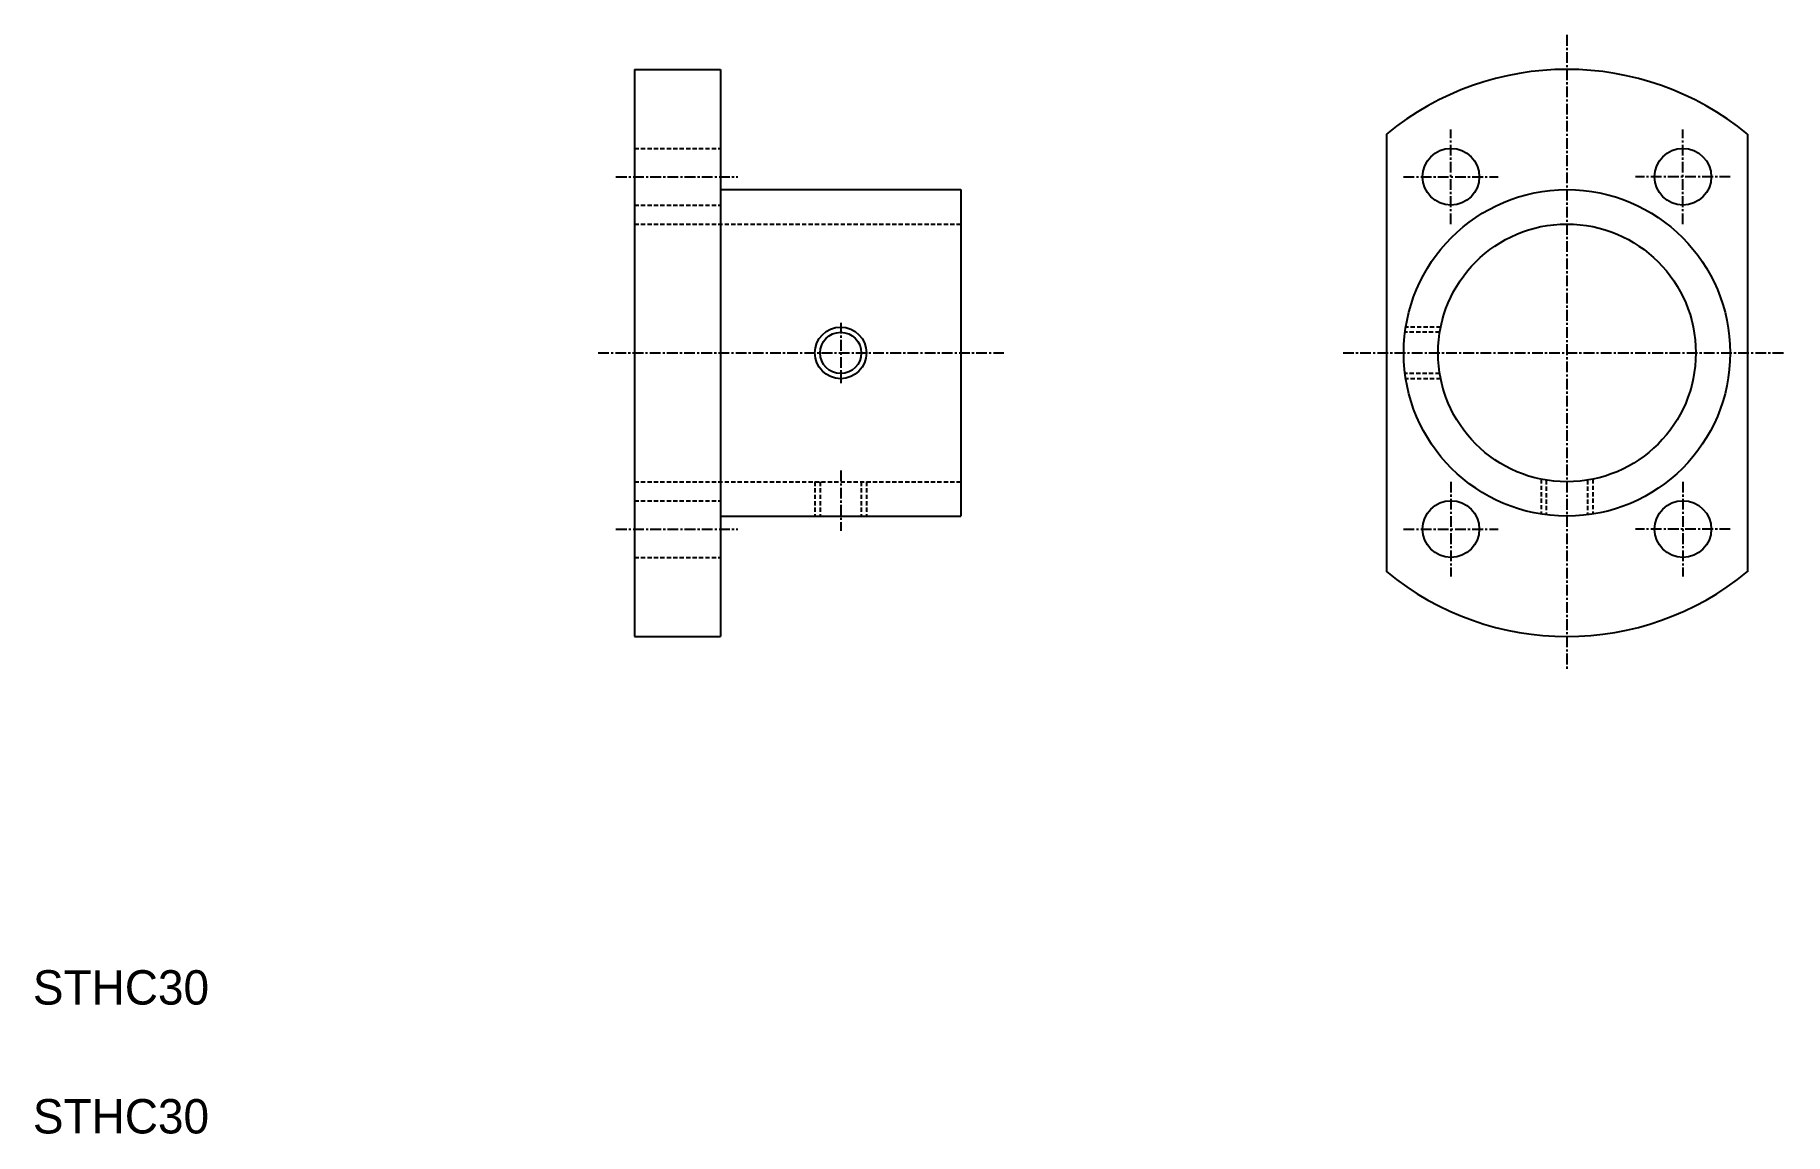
# Model space of a CAD drawing. Extents: x 14 to 218, y 43 to 171.
import ezdxf

# ---------------------------------------------------------------- set-up
doc = ezdxf.new("R2010")
doc.units = 0
doc.linetypes.add('CENTER', pattern=[2, 1.25, -0.25, 0.25, -0.25])
doc.linetypes.add('DASHED', pattern=[0.75, 0.5, -0.25])
doc.layers.get('0').update_dxf_attribs({"linetype": 'CONTINUOUS'})
doc.layers.add('CENTER', color=1, linetype='CENTER')

msp = doc.modelspace()

# ---------------------------------------------------------------- linework, layer by layer
at = {"color": 7, "linetype": 'CONTINUOUS'}
for p, q in [((83.92, 166.67), (83.92, 100.67)), ((83.92, 166.67), (93.92, 166.67)), ((93.92, 166.67), (93.92, 100.67)), ((171.46, 159.12), (171.46, 108.21)), ((213.46, 159.12), (213.46, 108.21)), ((93.92, 152.67), (121.92, 152.67)), ((121.92, 152.67), (121.92, 114.67)), ((83.92, 150.17), (83.92, 150.17)), ((83.92, 133.67), (83.92, 133.67)), ((93.92, 114.67), (121.92, 114.67)), ((83.92, 100.67), (93.92, 100.67))]:
    msp.add_line(p, q, dxfattribs=at)
at = {"color": 3, "linetype": 'DASHED'}
for p, q in [((83.92, 157.47), (93.92, 157.47)), ((83.92, 150.87), (93.92, 150.87)), ((83.92, 148.67), (121.92, 148.67)), ((177.76, 136.67), (173.7, 136.67)), ((177.65, 136.07), (173.61, 136.07)), ((177.65, 131.27), (173.61, 131.27)), ((177.76, 130.67), (173.7, 130.67)), ((83.92, 118.67), (121.92, 118.67)), ((104.92, 118.67), (104.92, 114.67)), ((105.52, 118.67), (105.52, 114.67)), ((110.32, 118.67), (110.32, 114.67)), ((110.92, 118.67), (110.92, 114.67)), ((189.46, 118.97), (189.46, 114.91)), ((190.06, 118.86), (190.06, 114.82)), ((194.86, 118.86), (194.86, 114.82)), ((195.46, 118.97), (195.46, 114.91)), ((83.92, 116.47), (93.92, 116.47)), ((83.92, 109.87), (93.92, 109.87))]:
    msp.add_line(p, q, dxfattribs=at)
at = {"color": 7, "linetype": 'CONTINUOUS'}
for centre, radius in [((178.96, 154.17), 3.3), ((205.96, 154.17), 3.3), ((192.46, 133.67), 19), ((192.46, 133.67), 15), ((107.92, 133.67), 2.4), ((178.96, 113.17), 3.3), ((205.96, 113.17), 3.3)]:
    msp.add_circle(centre, radius, dxfattribs=at)
at = {"color": 3, "linetype": 'CONTINUOUS'}
msp.add_circle((107.92, 133.67), 3, dxfattribs=at)
at = {"color": 7, "linetype": 'CONTINUOUS'}
for start, end in [(50.4788, 129.5212), (230.4788, 309.5212)]:
    msp.add_arc((192.46, 133.67), 33, start, end, dxfattribs=at)
at = {"layer": 'CENTER', "color": 1, "linetype": 'CENTER'}
for p, q in [((192.46, 170.67), (192.46, 96.67)), ((178.96, 148.65), (178.96, 159.68)), ((205.96, 148.65), (205.96, 159.68)), ((81.76, 154.17), (95.94, 154.17)), ((173.44, 154.17), (184.47, 154.17)), ((211.47, 154.17), (200.44, 154.17)), ((107.92, 137.18), (107.92, 130.15)), ((79.7, 133.67), (126.92, 133.67)), ((166.4, 133.67), (217.84, 133.67)), ((107.92, 119.98), (107.92, 112.95)), ((178.96, 118.68), (178.96, 107.65)), ((205.96, 118.68), (205.96, 107.65)), ((81.76, 113.17), (95.94, 113.17)), ((173.44, 113.17), (184.47, 113.17)), ((211.47, 113.17), (200.44, 113.17))]:
    msp.add_line(p, q, dxfattribs=at)

# ---------------------------------------------------------------- texts
at = {"color": 7, "linetype": 'CONTINUOUS'}
for p in [(13.89, 57.83), (13.89, 42.83)]:
    msp.add_text('STHC30', height=4, dxfattribs=at).set_placement(p)

doc.saveas('drawing.dxf')
